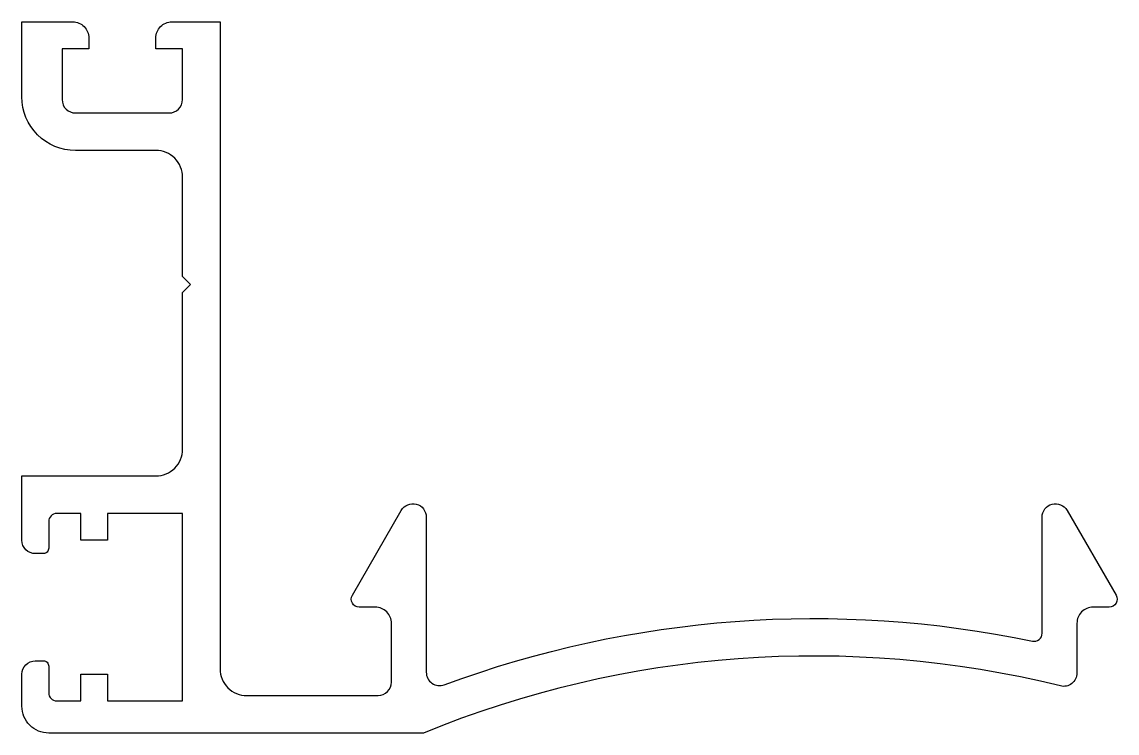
# Model space of a CAD drawing. Extents: x 972.2 to 1013.1, y -18.1 to 8.5.
import ezdxf

# ---------------------------------------------------------------- set-up
doc = ezdxf.new("R2010")
doc.units = 0
doc.header["$LTSCALE"] = 15
doc.layers.get('0').update_dxf_attribs({"linetype": 'CONTINUOUS'})

msp = doc.modelspace()

# ---------------------------------------------------------------- linework, layer by layer
msp.add_lwpolyline([(972.155, -15.873, -0.414214), (972.655, -15.373), (972.955, -15.373, -0.414214), (973.155, -15.573), (973.155, -16.573, 0.414214), (973.455, -16.873), (974.355, -16.873), (974.355, -15.873), (975.355, -15.873), (975.355, -16.873), (978.155, -16.873), (978.155, -9.873), (975.355, -9.873), (975.355, -10.873), (974.355, -10.873), (974.355, -9.873), (973.455, -9.873, 0.414214), (973.155, -10.173), (973.155, -11.173, -0.414214), (972.955, -11.373), (972.655, -11.373, -0.414214), (972.155, -10.873), (972.155, -8.473), (977.155, -8.473, 0.414214), (978.155, -7.473), (978.155, -1.623), (978.455, -1.323), (978.155, -1.023), (978.155, 2.677, 0.414214), (977.155, 3.677), (974.155, 3.677, -0.414214), (972.155, 5.677), (972.155, 8.477), (974.055, 8.477, -0.414214), (974.655, 7.877), (974.655, 7.477), (973.655, 7.477), (973.655, 5.577, 0.414214), (974.155, 5.077), (977.655, 5.077, 0.414214), (978.155, 5.577), (978.155, 7.477), (977.155, 7.477), (977.155, 7.877, -0.414214), (977.755, 8.477), (979.555, 8.477), (979.555, -15.673, 0.414214), (980.555, -16.673), (985.455, -16.673, 0.414214), (985.955, -16.173), (985.955, -13.973, 0.414214), (985.355, -13.373), (984.755, -13.373, -0.577483), (984.495, -12.923), (986.322, -9.759, -0.767327), (987.255, -10.009), (987.255, -15.8, 0.522305), (987.928, -16.269, -0.141214), (1009.893, -14.641, 0.476108), (1010.255, -14.348), (1010.255, -10.009, -0.767327), (1011.188, -9.759), (1013.014, -12.923, -0.577483), (1012.755, -13.373), (1012.155, -13.373, 0.414214), (1011.555, -13.973), (1011.555, -15.829, -0.487049), (1010.935, -16.315, 0.159305), (987.155, -18.073), (973.155, -18.073, -0.414214), (972.155, -17.073)], format="xyb", close=True)

doc.saveas('drawing.dxf')
